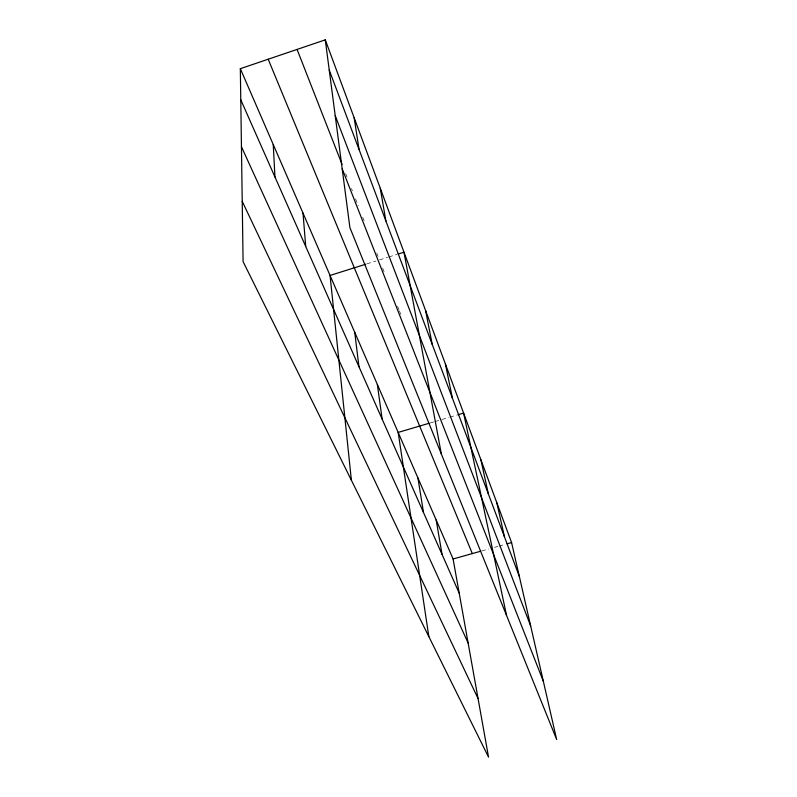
<?xml version="1.0" encoding="UTF-8"?>
<svg xmlns="http://www.w3.org/2000/svg" width="797" height="797" viewBox="0 0 797 797"><rect width="100%" height="100%" fill="white"/><g stroke="black" fill="none" stroke-linecap="round" stroke-linejoin="round"><path stroke-width="0.6" stroke-dasharray="3.98 2.99" d="M366.889 263.867L376.025 260.998M379.452 259.922L387.631 257.351M388.797 256.983L396.966 254.412M430.201 422.958L433.707 421.922M434.883 421.573L439.565 420.188M441.907 419.501L448.761 417.469M449.897 417.14L456.751 415.107M481.667 550.966L488.691 548.994M494.479 547.37L497.906 546.413M499.042 546.094L504.75 544.49M345.679 173.607L347.014 177.044M351.497 188.49L352.394 190.772M355.532 198.802L358.242 205.726M362.755 217.252L364.109 220.719M376.742 252.998L378.097 256.465M382.62 268.021L384.891 273.809M397.573 306.207L398.928 309.674M399.377 310.83L400.742 314.307"/><path stroke-width="1.2" d="M240.335 68.681L453.085 558.976L488.551 757.15L243.085 261.615L240.335 68.681L325.276 39.85L511.584 542.568L556.665 739.536L349.893 227.573L325.276 39.85M365.743 264.225L330.058 275.443L351.377 480.222M398.141 254.044L403.979 252.211L441.329 453.971M429.025 423.297L398.171 432.412L428.846 636.614M457.886 414.779L463.595 413.085L506.533 615.414M453.085 558.976L480.501 551.285M507.031 543.853L511.584 542.568M242.228 201.352L478.07 698.58M241.451 146.768L468.118 643M240.784 99.814L459.202 593.147M268.2 59.227L472.312 553.586M342.192 168.844L543.335 681.286M297.072 49.424L342.092 164.451M335.228 115.724L530.682 626.034M329.241 70.086L519.355 576.5M496.82 502.728L504.471 536.859M480.87 459.7L488.362 493.951M445.403 363.98L452.397 398.151M425.598 310.551L432.243 344.463M380.269 188.251L385.887 220.998M436.178 520.013L442.046 554.413M417.927 477.951L423.506 512.511M354.167 117.807L359.058 149.507M377.36 384.473L382.122 419.053M354.735 332.339L358.949 366.72M303.009 213.118L305.729 246.502M273.251 144.526L274.945 176.984"/></g></svg>
